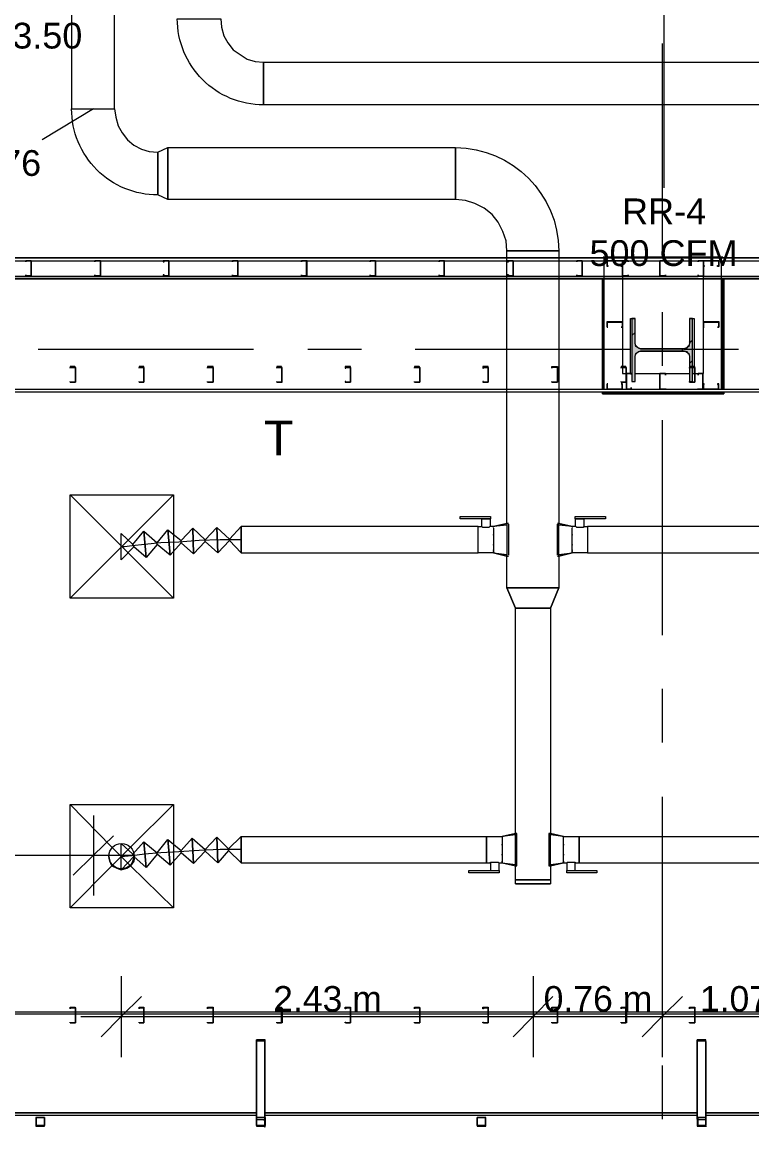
# Model space of a CAD drawing. Header units: metres. Extents: x -2 to 207, y -8 to 52.
# Drawn here: x 45.43 to 49.73, y 27.79 to 34.3 of the extents above; entities that cross this region are included whole.
import ezdxf

# ---------------------------------------------------------------- set-up
doc = ezdxf.new("R2010")
doc.units = ezdxf.units.M
doc.layers.add('HVAC - Ductos', color=5, linetype='Continuous', lineweight=0)
doc.layers.add('PDF_Text', color=7, linetype='Continuous', lineweight=0)
doc.layers.add('PDF_Geometry', color=7, linetype='Continuous', lineweight=0, true_color=0xaaaaaa)
doc.layers.add('PDF_Solid Fills', color=7, linetype='Continuous', lineweight=0, true_color=0xffffff)
doc.styles.add('PDF Helvetica', font='')
doc.styles.get('PDF Helvetica').set_extended_font_data('Helvetica')

msp = doc.modelspace()

# ---------------------------------------------------------------- hatches: boundary and pattern name
at = {"layer": 'PDF_Solid Fills', "lineweight": 0, "transparency": 33554559}
msp.add_hatch(color=256, dxfattribs=at).paths.add_polyline_path([(49.3625, 32.5548), (49.358, 32.3944), (49.3534, 32.3899), (49.3442, 32.3853), (49.3305, 32.3807), (49.0739, 32.3761), (49.0739, 32.3807), (49.0602, 32.3853), (49.0556, 32.3899), (49.0464, 32.3899), (49.0464, 32.4082), (49.0418, 32.4082), (49.0418, 32.5548), (49.0235, 32.5548), (49.0235, 32.1837), (49.0418, 32.1837), (49.0418, 32.3349), (49.0464, 32.3532), (49.0556, 32.3577), (49.0602, 32.3623), (49.3442, 32.3623), (49.3534, 32.3577), (49.3625, 32.3486), (49.3625, 32.1837), (49.3809, 32.1837), (49.3809, 32.5548)])
h = msp.add_hatch(color=256, dxfattribs=at)
h.paths.add_polyline_path([(46.9572, 28.4863), (46.9572, 28.4908), (46.9297, 28.4908)])
h.paths.add_polyline_path([(46.9572, 28.4863), (46.9572, 28.3992), (46.9617, 28.4863)])
h = msp.add_hatch(color=256, dxfattribs=at)
h.paths.add_polyline_path([(46.9572, 28.4863), (46.9572, 28.4908), (46.9297, 28.4908)])
h.paths.add_polyline_path([(46.9572, 28.4863), (46.9572, 28.3992), (46.9617, 28.4863)])
h = msp.add_hatch(color=256, dxfattribs=at)
h.paths.add_polyline_path([(48.9868, 28.4863), (48.9868, 28.4908), (48.9594, 28.4908)])
h.paths.add_polyline_path([(48.9868, 28.4863), (48.9868, 28.3992), (48.9914, 28.4863)])
h = msp.add_hatch(color=256, dxfattribs=at)
h.paths.add_polyline_path([(48.9868, 28.4863), (48.9868, 28.4908), (48.9594, 28.4908)])
h.paths.add_polyline_path([(48.9868, 28.4863), (48.9868, 28.3992), (48.9914, 28.4863)])

# ---------------------------------------------------------------- linework, layer by layer
at = {"layer": 'HVAC - Ductos', "lineweight": 0}
for points in [[(45.7201, 33.7919), (45.9721, 33.7919), (45.9721, 38.7584), (45.7201, 38.7584), (45.7201, 33.7919), (45.9721, 33.7919), (45.9813, 33.7414), (45.995, 33.6911), (46.0179, 33.6498), (46.05, 33.6086), (46.0866, 33.5765), (46.1325, 33.5536), (46.1783, 33.5399), (46.2286, 33.5353), (46.2286, 33.2833), (46.2286, 33.5353), (46.2882, 33.5628), (46.2882, 33.2558), (46.2286, 33.2833, -0.414496)], [(46.3432, 34.3233), (46.5998, 34.3233), (46.6044, 34.273), (46.6181, 34.2226), (46.641, 34.1813), (46.6731, 34.1401), (46.7144, 34.1126), (46.7556, 34.0851), (46.8014, 34.0714), (46.8518, 34.0668), (46.8518, 33.8148, -0.414418)], [(48.5928, 32.9534), (48.2859, 32.9534), (48.2813, 33.013), (48.2629, 33.068), (48.2355, 33.123), (48.1988, 33.1688), (48.153, 33.2054), (48.098, 33.2329), (48.043, 33.2512), (47.9835, 33.2558), (47.9835, 33.5628, -0.409284)]]:
    msp.add_lwpolyline(points, format="xyb", close=True, dxfattribs=at)
for points in [[(49.2113, 34.4104), (49.2113, 33.3245)], [(45.8484, 33.7919), (45.546, 33.6086)], [(48.2859, 31.3452), (48.2859, 31.3406), (48.2859, 32.9534), (48.5928, 32.9534), (48.5928, 31.3406), (48.5928, 31.3452)], [(45.711, 30.9054), (46.3203, 31.5148)], [(46.3203, 30.9054), (45.711, 31.5148)], [(46.6502, 31.2444), (46.5815, 31.1711), (46.5769, 31.3224), (46.6502, 31.2536), (46.719, 31.3269), (46.719, 31.1711), (48.1163, 31.1711), (48.1163, 31.1757), (48.1163, 31.1849), (48.1163, 31.1941), (48.1163, 31.2124), (48.1163, 31.2307), (48.1163, 31.249), (48.1163, 31.2673), (48.1163, 31.2857), (48.1163, 31.304), (48.1163, 31.3132), (48.1163, 31.3224), (48.1163, 31.3269), (48.1393, 31.3269), (48.1393, 31.3728), (48.1438, 31.3728), (48.1484, 31.3728), (48.1576, 31.3728), (48.1621, 31.3728), (48.1667, 31.3728), (48.1759, 31.3728), (48.1805, 31.3728), (48.1851, 31.3728)], [(48.208, 31.3224), (48.208, 31.3269), (48.1897, 31.3269), (48.1897, 31.3728), (48.011, 31.3728), (48.011, 31.3865), (48.1897, 31.3865), (48.1897, 31.3728)], [(48.6891, 31.3728), (48.6891, 31.3269), (48.6707, 31.3269), (48.6707, 31.3224)], [(48.6936, 31.3728), (48.6982, 31.3728), (48.7028, 31.3728), (48.7119, 31.3728), (48.7165, 31.3728), (48.7211, 31.3728), (48.7303, 31.3728), (48.7349, 31.3728), (48.7395, 31.3728), (48.7395, 31.3269), (48.7623, 31.3269), (48.7623, 31.3224), (48.7623, 31.3132), (48.7623, 31.304), (48.7623, 31.2857), (48.7623, 31.2673), (48.7623, 31.249), (48.7623, 31.2307), (48.7623, 31.2124), (48.7623, 31.1941), (48.7623, 31.1849), (48.7623, 31.1757), (48.7623, 31.1711), (49.8391, 31.1711)], [(46.0866, 31.2078), (46.0133, 31.1299), (46.0133, 31.2857), (46.0821, 31.2215), (46.1462, 31.2994), (46.16, 31.1437), (46.0866, 31.2078), (46.0821, 31.2215)], [(46.2241, 31.2215), (46.16, 31.1437), (46.1462, 31.2994), (46.2241, 31.2307), (46.2882, 31.3086), (46.302, 31.1574), (46.2241, 31.2215), (46.2241, 31.2307)], [(46.3661, 31.2307), (46.302, 31.1574), (46.2882, 31.3086), (46.3661, 31.2444), (46.4349, 31.3178), (46.4395, 31.1665), (46.3661, 31.2307), (46.3661, 31.2444)], [(46.5081, 31.2399), (46.4395, 31.1665), (46.4349, 31.3178), (46.5081, 31.249), (46.5769, 31.3224), (46.5815, 31.1711), (46.5081, 31.2399), (46.5081, 31.249)], [(48.208, 31.3178), (48.208, 31.3132), (48.208, 31.304), (48.208, 31.2857), (48.208, 31.2673), (48.208, 31.249), (48.208, 31.2307), (48.208, 31.2124), (48.208, 31.1941), (48.208, 31.1849), (48.208, 31.1803), (48.208, 31.1757), (48.208, 31.1711), (48.1163, 31.1711), (48.1163, 31.1757), (48.1163, 31.1849), (48.1163, 31.1941), (48.1163, 31.2124), (48.1163, 31.2307), (48.1163, 31.249), (48.1163, 31.2673), (48.1163, 31.2857), (48.1163, 31.304), (48.1163, 31.3132), (48.1163, 31.3224), (48.1163, 31.3269), (46.719, 31.3269), (46.719, 31.1711), (46.6502, 31.2444), (46.6502, 31.2536)], [(48.1897, 31.3269), (48.1851, 31.3269), (48.1805, 31.3224), (48.1759, 31.3224), (48.1667, 31.3224), (48.1576, 31.3224), (48.1484, 31.3224), (48.1438, 31.3224), (48.1393, 31.3269)], [(48.2859, 31.3452), (48.208, 31.3269), (48.2859, 31.3452)], [(48.2859, 31.3361), (48.208, 31.3269)], [(48.295, 31.3452), (48.2859, 31.3452), (48.2859, 31.3406), (48.2859, 31.3315), (48.2859, 31.3224), (48.2859, 31.304), (48.2859, 31.2811), (48.2859, 31.2627), (48.2859, 31.2399), (48.2859, 31.217), (48.2859, 31.1941), (48.2859, 31.1803), (48.2859, 31.1665), (48.2859, 31.1574), (48.2859, 31.1528), (48.295, 31.1528)], [(48.295, 31.3406), (48.295, 31.3315), (48.295, 31.3224), (48.295, 31.304), (48.295, 31.2811), (48.295, 31.2627), (48.295, 31.2399), (48.295, 31.217), (48.295, 31.1941), (48.295, 31.1803), (48.295, 31.1665), (48.295, 31.1574)], [(48.5837, 31.1528), (48.5928, 31.1528), (48.5928, 31.1574), (48.5928, 31.1665), (48.5928, 31.1803), (48.5928, 31.1941), (48.5928, 31.217), (48.5928, 31.2399), (48.5928, 31.2627), (48.5928, 31.2811), (48.5928, 31.304), (48.5928, 31.3224), (48.5928, 31.3315), (48.5928, 31.3406), (48.5928, 31.3452), (48.5837, 31.3452)], [(48.5837, 31.1574), (48.5837, 31.1665), (48.5837, 31.1803), (48.5837, 31.1941), (48.5837, 31.217), (48.5837, 31.2399), (48.5837, 31.2627), (48.5837, 31.2811), (48.5837, 31.304), (48.5837, 31.3224), (48.5837, 31.3315), (48.5837, 31.3406)], [(48.6707, 31.3269), (48.5928, 31.3361)], [(49.8391, 31.3269), (48.7623, 31.3269), (48.7623, 31.3224), (48.7623, 31.3132), (48.7623, 31.304), (48.7623, 31.2857), (48.7623, 31.2673), (48.7623, 31.249), (48.7623, 31.2307), (48.7623, 31.2124), (48.7623, 31.1941), (48.7623, 31.1849), (48.7623, 31.1757), (48.7623, 31.1711), (48.6707, 31.1711), (48.6707, 31.1757), (48.6707, 31.1803), (48.6707, 31.1849), (48.6707, 31.1941), (48.6707, 31.2124), (48.6707, 31.2307), (48.6707, 31.249), (48.6707, 31.2673), (48.6707, 31.2857), (48.6707, 31.304), (48.6707, 31.3132), (48.6707, 31.3178)], [(48.7395, 31.3269), (48.7349, 31.3224), (48.7303, 31.3224), (48.7211, 31.3224), (48.7119, 31.3224), (48.7028, 31.3224), (48.6982, 31.3224), (48.6936, 31.3269), (48.6891, 31.3269)], [(46.719, 31.249), (46.5952, 31.249), (46.4715, 31.2444), (46.3524, 31.2353), (46.247, 31.2307), (46.1508, 31.2215), (46.0775, 31.2124), (46.0317, 31.2078), (46.0133, 31.2078)], [(48.2859, 31.2719), (48.2859, 31.2673)], [(48.5928, 31.2673), (48.5928, 31.2719)], [(48.208, 31.1711), (48.2859, 31.1619)], [(48.2859, 31.2078), (48.2859, 31.2032)], [(48.2859, 31.1711), (48.2859, 31.1665)], [(48.5928, 31.1528), (48.5928, 31.1574), (48.5928, 30.965), (48.2859, 30.965), (48.2859, 31.1574), (48.2859, 31.1528)], [(48.5928, 31.2032), (48.5928, 31.2078)], [(48.5928, 31.1528), (48.6707, 31.1711), (48.5928, 31.1528)], [(48.5928, 31.1665), (48.5928, 31.1711)], [(48.5928, 31.1619), (48.6707, 31.1711)], [(48.5424, 30.8458), (48.5928, 30.965), (48.5424, 30.8458)], [(48.5424, 29.3293), (48.5424, 29.3247), (48.5424, 29.3293), (48.5424, 29.3384), (48.5424, 29.3522), (48.5424, 29.3659), (48.5424, 29.3889), (48.5424, 29.4117), (48.5424, 29.4347), (48.5424, 29.453), (48.5424, 29.4759), (48.5424, 29.4943), (48.5424, 29.5034), (48.5424, 29.5125), (48.5424, 29.5171), (48.5333, 29.5171), (48.5333, 29.5125), (48.5333, 29.5034), (48.5333, 29.4943), (48.5333, 29.4759), (48.5333, 29.453), (48.5333, 29.4347), (48.5333, 29.4117), (48.5333, 29.3889), (48.5333, 29.3659), (48.5333, 29.3522), (48.5333, 29.3384), (48.5333, 29.3293), (48.5333, 29.3247), (48.5424, 29.3247), (48.5424, 29.2422), (48.3363, 29.2422), (48.3363, 29.3247), (48.3454, 29.3247), (48.3454, 29.3293), (48.3454, 29.3384), (48.3454, 29.3522), (48.3454, 29.3659), (48.3454, 29.3889), (48.3454, 29.4117), (48.3454, 29.4347), (48.3454, 29.453), (48.3454, 29.4759), (48.3454, 29.4943), (48.3454, 29.5034), (48.3454, 29.5125), (48.3454, 29.5171), (48.3363, 29.5171), (48.3363, 30.8458), (48.5424, 30.8458), (48.5424, 29.5125), (48.5424, 29.5171)], [(48.5424, 30.8458), (48.3363, 30.8458)], [(45.9583, 29.4347), (45.711, 29.6866)], [(46.0683, 29.4347), (46.3203, 29.6866)], [(45.8484, 29.6225), (45.8484, 29.3889), (45.8484, 29.1506)], [(45.9675, 29.5034), (45.8484, 29.3889), (45.7293, 29.2697)], [(46.0866, 29.3797), (46.0133, 29.3018), (46.0133, 29.4575), (46.0821, 29.3935), (46.1462, 29.4667), (46.16, 29.3155), (46.0866, 29.3797), (46.0821, 29.3935)], [(46.2241, 29.3935), (46.16, 29.3155), (46.1462, 29.4667), (46.2241, 29.4026), (46.2882, 29.4805), (46.302, 29.3293), (46.2241, 29.3935), (46.2241, 29.4026)], [(46.3661, 29.4026), (46.302, 29.3293), (46.2882, 29.4805), (46.3661, 29.4163), (46.4303, 29.4897), (46.4395, 29.3384), (46.3661, 29.4026), (46.3661, 29.4163)], [(46.5081, 29.4117), (46.4395, 29.3384), (46.4303, 29.4897), (46.5081, 29.4209), (46.5769, 29.4943), (46.5815, 29.343), (46.5081, 29.4117), (46.5081, 29.4209)], [(46.6456, 29.4163), (46.5815, 29.343), (46.5769, 29.4943), (46.6456, 29.4255), (46.719, 29.4988), (46.719, 29.343), (48.1667, 29.343), (48.1667, 29.3476), (48.1667, 29.3568), (48.1667, 29.3659), (48.1667, 29.3843), (48.1667, 29.4026), (48.1667, 29.4209), (48.1667, 29.4393), (48.1667, 29.4575), (48.1667, 29.4759), (48.1667, 29.4851), (48.1667, 29.4943), (48.1667, 29.4988), (48.2584, 29.4988), (48.2584, 29.4943), (48.2584, 29.4897), (48.2584, 29.4851), (48.2584, 29.4759), (48.2584, 29.4575), (48.2584, 29.4393), (48.2584, 29.4209), (48.2584, 29.4026), (48.2584, 29.3843), (48.2584, 29.3659), (48.2584, 29.3568), (48.2584, 29.3522), (48.2584, 29.3476), (48.2584, 29.343), (48.3363, 29.3247), (48.3363, 29.3293)], [(46.6456, 29.4255), (46.6456, 29.4163), (46.719, 29.343), (46.719, 29.4988), (48.1667, 29.4988), (48.1667, 29.4943), (48.1667, 29.4851), (48.1667, 29.4759), (48.1667, 29.4575), (48.1667, 29.4393), (48.1667, 29.4209), (48.1667, 29.4026), (48.1667, 29.3843), (48.1667, 29.3659), (48.1667, 29.3568), (48.1667, 29.3476), (48.1667, 29.343), (48.1897, 29.343), (48.1897, 29.2972), (48.1942, 29.2972), (48.1988, 29.2972), (48.208, 29.2972), (48.2125, 29.2972), (48.2217, 29.2972), (48.2263, 29.2972), (48.2309, 29.2972), (48.2355, 29.2972), (48.2401, 29.2972), (48.2401, 29.343), (48.2584, 29.343), (48.3363, 29.3338)], [(48.2584, 29.343), (48.3363, 29.3247), (48.3363, 29.3293), (48.3363, 29.3384), (48.3363, 29.3522), (48.3363, 29.3659), (48.3363, 29.3889), (48.3363, 29.4117), (48.3363, 29.4347), (48.3363, 29.453), (48.3363, 29.4759), (48.3363, 29.4943), (48.3363, 29.5034), (48.3363, 29.5125), (48.3363, 29.5171), (48.3363, 29.5125)], [(48.3363, 29.5171), (48.2584, 29.4988), (48.3363, 29.5171)], [(48.3363, 29.5079), (48.2584, 29.4988)], [(48.3363, 29.5034), (48.3363, 29.4988)], [(48.6203, 29.4988), (48.5424, 29.5079)], [(48.5424, 29.4988), (48.5424, 29.5034)], [(48.5424, 29.3338), (48.6203, 29.343), (48.6203, 29.3476), (48.6203, 29.3522), (48.6203, 29.3568), (48.6203, 29.3659), (48.6203, 29.3843), (48.6203, 29.4026), (48.6203, 29.4209), (48.6203, 29.4393), (48.6203, 29.4575), (48.6203, 29.4759), (48.6203, 29.4851), (48.6203, 29.4897), (48.6203, 29.4943), (48.6203, 29.4988), (48.7119, 29.4988), (48.7119, 29.4943), (48.7119, 29.4851), (48.7119, 29.4759), (48.7119, 29.4575), (48.7119, 29.4393), (48.7119, 29.4209), (48.7119, 29.4026), (48.7119, 29.3843), (48.7119, 29.3659), (48.7119, 29.3568), (48.7119, 29.3476), (48.7119, 29.343), (49.8391, 29.343)], [(48.6203, 29.343), (48.6387, 29.343), (48.6387, 29.2972), (48.6433, 29.2972), (48.6479, 29.2972), (48.6524, 29.2972), (48.657, 29.2972), (48.6661, 29.2972), (48.6707, 29.2972), (48.6799, 29.2972), (48.6845, 29.2972), (48.6891, 29.2972), (48.6891, 29.343), (48.7119, 29.343), (48.7119, 29.3476), (48.7119, 29.3568), (48.7119, 29.3659), (48.7119, 29.3843), (48.7119, 29.4026), (48.7119, 29.4209), (48.7119, 29.4393), (48.7119, 29.4575), (48.7119, 29.4759), (48.7119, 29.4851), (48.7119, 29.4943), (48.7119, 29.4988), (49.8391, 29.4988)], [(45.9583, 29.3247), (46.0683, 29.4347)], [(46.0683, 29.3247), (45.9583, 29.4347)], [(46.719, 29.4209), (46.5952, 29.4209), (46.4715, 29.4163), (46.3524, 29.4072), (46.247, 29.4026), (46.1508, 29.3935), (46.0775, 29.3843), (46.0317, 29.3797), (46.0133, 29.3797)], [(48.3363, 29.4439), (48.3363, 29.4393)], [(48.5424, 29.4393), (48.5424, 29.4439)], [(41.9585, 29.3889), (42.9894, 29.3889), (46.0866, 29.3889)], [(48.1897, 29.343), (48.1897, 29.3476), (48.1942, 29.3476), (48.1988, 29.3476), (48.208, 29.3476), (48.2171, 29.3476), (48.2263, 29.3476), (48.2309, 29.3476), (48.2355, 29.3476), (48.2401, 29.343)], [(48.3363, 29.3797), (48.3363, 29.3751)], [(48.5424, 29.3751), (48.5424, 29.3797)], [(48.5424, 29.3247), (48.6203, 29.343), (48.5424, 29.3247)], [(48.6387, 29.343), (48.6433, 29.3476), (48.6479, 29.3476), (48.6524, 29.3476), (48.6615, 29.3476), (48.6707, 29.3476), (48.6799, 29.3476), (48.6845, 29.3476), (48.6891, 29.3476), (48.6891, 29.343)], [(45.711, 29.0773), (45.9583, 29.3247)], [(46.3203, 29.0773), (46.0683, 29.3247)], [(48.3363, 29.2193), (48.3363, 29.2422), (48.5424, 29.2422), (48.5424, 29.2193)], [(48.5424, 29.2193), (48.3363, 29.2193), (48.5424, 29.2193)], [(46.0133, 28.6741), (46.0133, 28.4359), (46.0133, 28.1976)], [(48.4416, 28.6741), (48.4416, 28.4359), (48.4416, 28.1976)], [(49.2022, 28.6741), (49.2022, 28.4359), (49.2022, 28.1976)], [(46.1325, 28.555), (46.0133, 28.4359), (45.8942, 28.3167)], [(48.5562, 28.555), (48.4416, 28.4359), (48.3225, 28.3167)], [(49.3213, 28.555), (49.2022, 28.4359), (49.0831, 28.3167)], [(45.7751, 28.4359), (48.4416, 28.4359), (49.2022, 28.4359), (50.5171, 28.4359)]]:
    msp.add_lwpolyline(points, dxfattribs=at)
for points in [[(54.6406, 33.8148), (46.8518, 33.8148), (46.8518, 34.0668), (54.6406, 34.0668)], [(47.9835, 33.2558), (46.2882, 33.2558), (46.2882, 33.5628), (47.9835, 33.5628)], [(45.711, 31.5148), (46.3203, 31.5148), (46.3203, 30.9054), (45.711, 30.9054)], [(48.8677, 31.3865), (48.8677, 31.3728), (48.6891, 31.3728), (48.6891, 31.3865)], [(46.719, 31.1711), (46.719, 31.1757), (46.719, 31.1849), (46.719, 31.1941), (46.719, 31.2124), (46.719, 31.2307), (46.719, 31.249), (46.719, 31.2673), (46.719, 31.2857), (46.719, 31.304), (46.719, 31.3132), (46.719, 31.3224), (46.719, 31.3269), (46.719, 31.3224), (46.719, 31.3132), (46.719, 31.304), (46.719, 31.2857), (46.719, 31.2673), (46.719, 31.249), (46.719, 31.2307), (46.719, 31.2124), (46.719, 31.1941), (46.719, 31.1849), (46.719, 31.1757)], [(48.6707, 31.3269), (48.5928, 31.3452)], [(48.208, 31.2811), (48.208, 31.2765)], [(48.208, 31.2215), (48.208, 31.217)], [(48.6707, 31.2765), (48.6707, 31.2811)], [(48.6707, 31.217), (48.6707, 31.2215)], [(48.208, 31.1895), (48.208, 31.1849)], [(48.208, 31.1803), (48.208, 31.1757)], [(48.208, 31.1711), (48.2859, 31.1528)], [(48.6707, 31.1849), (48.6707, 31.1895)], [(48.6707, 31.1757), (48.6707, 31.1803)], [(48.5928, 30.965), (48.2859, 30.965), (48.3363, 30.8458), (48.2859, 30.965)], [(45.711, 29.6866), (46.3203, 29.6866), (46.3203, 29.0773), (45.711, 29.0773)], [(46.719, 29.343), (46.719, 29.3476), (46.719, 29.3568), (46.719, 29.3659), (46.719, 29.3843), (46.719, 29.4026), (46.719, 29.4209), (46.719, 29.4393), (46.719, 29.4575), (46.719, 29.4759), (46.719, 29.4851), (46.719, 29.4943), (46.719, 29.4988), (46.719, 29.4943), (46.719, 29.4851), (46.719, 29.4759), (46.719, 29.4575), (46.719, 29.4393), (46.719, 29.4209), (46.719, 29.4026), (46.719, 29.3843), (46.719, 29.3659), (46.719, 29.3568), (46.719, 29.3476)], [(46.719, 29.4988), (46.719, 29.4897), (46.719, 29.4759), (46.719, 29.4484), (46.719, 29.4209), (46.719, 29.3935), (46.719, 29.3659), (46.719, 29.3522), (46.719, 29.343), (46.719, 29.3522), (46.719, 29.3659), (46.719, 29.3935), (46.719, 29.4209), (46.719, 29.4484), (46.719, 29.4759), (46.719, 29.4897)], [(46.719, 29.343), (46.719, 29.3522), (46.719, 29.3659), (46.719, 29.3935), (46.719, 29.4209), (46.719, 29.4484), (46.719, 29.4759), (46.719, 29.4897), (46.719, 29.4988), (46.719, 29.4897), (46.719, 29.4759), (46.719, 29.4484), (46.719, 29.4209), (46.719, 29.3935), (46.719, 29.3659), (46.719, 29.3522)], [(48.6203, 29.4988), (48.5424, 29.5171)], [(48.2584, 29.453), (48.2584, 29.4484)], [(48.6203, 29.4484), (48.6203, 29.453)], [(46.0912, 29.3797), (46.0866, 29.3522), (46.0683, 29.3247), (46.0454, 29.311), (46.0133, 29.3018), (45.9859, 29.311), (45.9583, 29.3247), (45.9446, 29.3522), (45.9401, 29.3797), (45.9446, 29.3522), (45.9583, 29.3247), (45.9859, 29.311), (46.0133, 29.3018), (46.0454, 29.311), (46.0683, 29.3247), (46.0821, 29.3522)], [(48.2584, 29.3935), (48.2584, 29.3889)], [(48.2584, 29.3522), (48.2584, 29.3476)], [(48.6203, 29.3889), (48.6203, 29.3935)], [(48.6203, 29.3476), (48.6203, 29.3522)], [(48.0613, 29.2835), (48.0613, 29.2972), (48.2401, 29.2972), (48.2401, 29.2835)], [(48.8173, 29.2972), (48.8173, 29.2835), (48.6387, 29.2835), (48.6387, 29.2972)]]:
    msp.add_lwpolyline(points, close=True, dxfattribs=at)
msp.add_circle((46.0146, 29.383), 0.0746, dxfattribs=at)
at = {"layer": 'PDF_Geometry', "lineweight": 0}
for points in [[(49.2022, 34.1767), (49.2022, 32.9076)], [(49.5596, 32.9121), (49.5596, 32.9167), (48.854, 32.9167), (48.854, 32.9121)], [(43.9149, 32.7885), (43.9149, 31.2673), (43.9104, 31.2673), (43.9104, 32.7243), (43.9104, 31.2673), (43.9149, 31.2673), (43.9195, 31.2673), (43.9104, 31.2673), (43.9104, 32.7289), (43.9104, 32.8939), (43.9104, 32.9121), (44.5838, 32.9121), (43.9104, 32.9121), (52.3544, 32.9121)], [(52.3544, 32.9121), (43.9104, 32.9121), (52.3544, 32.9121)], [(43.9104, 32.8939), (52.3544, 32.8939), (52.3544, 32.9121), (43.9104, 32.9121), (43.9104, 32.8939), (52.3544, 32.8939), (52.3544, 32.8022), (49.4404, 32.8022), (52.3544, 32.8022), (52.3544, 32.7885), (43.9104, 32.7885), (43.9104, 32.8022), (48.9685, 32.8022), (43.9104, 32.8022)], [(49.5504, 32.1379), (49.5504, 32.7885), (49.5504, 32.1379), (49.5504, 32.2295), (49.5504, 32.8022), (49.5504, 32.9121), (48.8586, 32.9121), (48.8586, 32.8022), (48.8586, 32.2295), (48.8586, 32.1379), (48.8586, 32.7885), (48.8586, 32.1379)], [(52.3544, 32.7885), (43.9104, 32.7885)], [(43.9104, 32.7885), (52.3544, 32.7885), (43.9104, 32.7885)], [(48.8586, 32.7885), (48.8586, 32.1379), (48.8586, 32.7885)], [(49.3809, 32.2295), (49.3946, 32.2295), (49.445, 32.2295), (49.445, 32.8022), (48.9685, 32.8022), (48.9685, 32.2707)], [(49.2022, 32.5915), (49.2022, 32.2753)], [(49.0144, 32.2295), (49.0144, 32.5548), (49.0418, 32.5548)], [(49.3625, 32.5548), (49.3901, 32.5548), (49.3901, 32.2707)], [(49.0235, 32.454), (49.0418, 32.4724)], [(49.0464, 32.3944), (49.0602, 32.3807), (49.0739, 32.3761), (49.3305, 32.3761), (49.3488, 32.3807), (49.358, 32.3944)], [(49.3625, 32.4128), (49.3809, 32.4265)], [(46.7922, 32.3715), (45.5231, 32.3715)], [(47.4291, 32.3715), (47.1129, 32.3715)], [(49.0144, 32.3715), (47.7452, 32.3715)], [(49.358, 32.3441), (49.3488, 32.3577), (49.3305, 32.3623), (49.0739, 32.3623), (49.0602, 32.3577), (49.0464, 32.3441)], [(49.3167, 32.3623), (49.3259, 32.3761)], [(49.6512, 32.3715), (49.3305, 32.3715)], [(48.9685, 32.2661), (48.9685, 32.2295), (48.9868, 32.2295)], [(49.3625, 32.2891), (49.3809, 32.3074)], [(49.3901, 32.2661), (49.3901, 32.2295)], [(49.019, 32.2295), (49.0235, 32.2295)], [(49.0418, 32.2295), (49.3625, 32.2295)], [(46.9572, 28.4496), (46.554, 28.4496), (46.1462, 28.4496), (45.743, 28.4496), (45.3353, 28.4496), (44.9321, 28.4496), (44.4922, 28.4496), (44.4739, 28.4496), (44.4739, 28.4634), (44.4739, 32.1195), (44.4739, 32.1379), (51.8184, 32.1379), (51.8184, 32.1195), (51.8184, 31.863), (51.8184, 31.4598)], [(48.5516, 32.1837), (48.5516, 32.1791)], [(48.5516, 32.1791), (48.5516, 32.1837)], [(51.8046, 31.863), (51.8046, 32.1195), (44.4876, 32.1195), (44.4876, 28.4634)], [(48.8586, 32.1195), (49.555, 32.1195), (48.8586, 32.1195), (49.5504, 32.1195), (48.8586, 32.1195), (49.5504, 32.1195), (49.555, 32.1195), (49.5596, 32.115), (49.5596, 32.1104), (49.5642, 32.1104), (48.8494, 32.1104), (48.854, 32.1104), (48.854, 32.115), (48.8586, 32.1195), (48.854, 32.115), (48.854, 32.1104), (48.8494, 32.1104), (48.8494, 32.1195), (48.8494, 32.1104), (49.5642, 32.1104), (49.5642, 32.1195), (49.5642, 32.1104), (49.5596, 32.1104), (49.5596, 32.115), (49.555, 32.1195), (49.5504, 32.1195)], [(49.2022, 31.9546), (49.2022, 30.6855)], [(49.2022, 30.3693), (49.2022, 30.0532)], [(49.2022, 29.7325), (49.2022, 28.4634)], [(44.4922, 28.4634), (44.9321, 28.4634), (45.3353, 28.4634), (45.743, 28.4634), (46.1462, 28.4634), (46.554, 28.4634), (46.9572, 28.4634)], [(46.9617, 28.4634), (47.365, 28.4634), (47.7727, 28.4634), (48.1759, 28.4634), (48.5837, 28.4634), (48.9868, 28.4634), (49.3946, 28.4634), (49.7978, 28.4634)], [(49.7978, 28.4496), (49.3946, 28.4496), (48.9868, 28.4496), (48.5837, 28.4496), (48.1759, 28.4496), (47.7727, 28.4496), (47.365, 28.4496), (46.9617, 28.4496)], [(46.8564, 28.2526), (46.8564, 27.8403), (46.8564, 27.7944)], [(46.8564, 27.7899), (46.8564, 27.7853), (46.861, 27.7853), (46.861, 28.248)], [(49.4588, 28.2526), (49.4588, 27.8403), (49.4588, 27.7944)], [(49.4588, 27.7899), (49.4588, 27.7853), (49.4588, 28.248)], [(49.2022, 28.1472), (49.2022, 27.8311)], [(45.0191, 27.8677), (46.8106, 27.8677), (44.2631, 27.8677), (44.2906, 27.8677)], [(44.2631, 27.8539), (46.8106, 27.8539)], [(46.861, 27.8539), (49.4084, 27.8539)], [(49.4588, 27.8539), (52.0108, 27.8539)], [(46.8564, 27.8219), (46.8564, 27.8265), (46.8152, 27.8265), (46.8106, 27.8265)], [(49.4588, 27.8219), (49.4588, 27.8265), (49.4542, 27.8265), (49.413, 27.8265)]]:
    msp.add_lwpolyline(points, dxfattribs=at)
for points in [[(45.4498, 32.8068), (45.4819, 32.8068), (45.4819, 32.8939), (45.4498, 32.8939), (45.4498, 32.8893), (45.4498, 32.8939), (45.4819, 32.8939), (45.4819, 32.8068), (45.4498, 32.8068), (45.4498, 32.8114)], [(45.4498, 32.8068), (45.4819, 32.8068), (45.4819, 32.8939), (45.4498, 32.8939), (45.4498, 32.8893), (45.4498, 32.8939), (45.4819, 32.8939), (45.4819, 32.8068), (45.4498, 32.8068), (45.4498, 32.8114)], [(45.8851, 32.8068), (45.8897, 32.8068), (45.8897, 32.8939), (45.8851, 32.8939), (45.8576, 32.8939), (45.8576, 32.8893), (45.8576, 32.8939), (45.8851, 32.8939), (45.8897, 32.8939), (45.8897, 32.8068), (45.8851, 32.8068), (45.8576, 32.8068)], [(46.2608, 32.8068), (46.2928, 32.8068), (46.2928, 32.8939), (46.2608, 32.8939), (46.2608, 32.8893), (46.2653, 32.8893), (46.2653, 32.8939), (46.2928, 32.8939), (46.2928, 32.8068), (46.2653, 32.8068), (46.2653, 32.8114), (46.2608, 32.8114)], [(46.2608, 32.8068), (46.2928, 32.8068), (46.2928, 32.8939), (46.2608, 32.8939), (46.2608, 32.8893), (46.2653, 32.8893), (46.2653, 32.8939), (46.2928, 32.8939), (46.2928, 32.8068), (46.2653, 32.8068), (46.2653, 32.8114), (46.2608, 32.8114)], [(46.6685, 32.8068), (46.7006, 32.8068), (46.7006, 32.8939), (46.6685, 32.8939), (46.6685, 32.8893), (46.6685, 32.8939), (46.7006, 32.8939), (46.7006, 32.8068), (46.6685, 32.8068), (46.6685, 32.8114)], [(46.6685, 32.8068), (46.7006, 32.8068), (46.7006, 32.8939), (46.6685, 32.8939), (46.6685, 32.8893), (46.6685, 32.8939), (46.7006, 32.8939), (46.7006, 32.8068), (46.6685, 32.8068), (46.6685, 32.8114)], [(47.0763, 32.8068), (47.1038, 32.8068), (47.1084, 32.8068), (47.1084, 32.8939), (47.1038, 32.8939), (47.0763, 32.8939), (47.0763, 32.8893), (47.0763, 32.8939), (47.1038, 32.8939), (47.1038, 32.8068), (47.0763, 32.8068), (47.0763, 32.8114)], [(47.0763, 32.8068), (47.1038, 32.8068), (47.1084, 32.8068), (47.1084, 32.8939), (47.1038, 32.8939), (47.0763, 32.8939), (47.0763, 32.8893), (47.0763, 32.8939), (47.1038, 32.8939), (47.1038, 32.8068), (47.0763, 32.8068), (47.0763, 32.8114)], [(47.4795, 32.8068), (47.5115, 32.8068), (47.5115, 32.8939), (47.4795, 32.8939), (47.4795, 32.8893), (47.4795, 32.8939), (47.5115, 32.8939), (47.5115, 32.8068), (47.4795, 32.8068), (47.4795, 32.8114)], [(47.4795, 32.8068), (47.5115, 32.8068), (47.5115, 32.8939), (47.4795, 32.8939), (47.4795, 32.8893), (47.4795, 32.8939), (47.5115, 32.8939), (47.5115, 32.8068), (47.4795, 32.8068), (47.4795, 32.8114)], [(47.8872, 32.8068), (47.9148, 32.8068), (47.9193, 32.8068), (47.9193, 32.8939), (47.9148, 32.8939), (47.8872, 32.8939), (47.8872, 32.8893), (47.8872, 32.8939), (47.9148, 32.8939), (47.9148, 32.8068), (47.8872, 32.8068), (47.8872, 32.8114)], [(47.8872, 32.8068), (47.9148, 32.8068), (47.9193, 32.8068), (47.9193, 32.8939), (47.9148, 32.8939), (47.8872, 32.8939), (47.8872, 32.8893), (47.8872, 32.8939), (47.9148, 32.8939), (47.9148, 32.8068), (47.8872, 32.8068), (47.8872, 32.8114)], [(48.2904, 32.8068), (48.3225, 32.8068), (48.3225, 32.8939), (48.2904, 32.8939), (48.2904, 32.8893), (48.295, 32.8893), (48.295, 32.8939), (48.3225, 32.8939), (48.3225, 32.8068), (48.295, 32.8068), (48.295, 32.8114), (48.2904, 32.8114)], [(48.2904, 32.8114), (48.295, 32.8114), (48.295, 32.8068), (48.3225, 32.8068), (48.3225, 32.8939), (48.295, 32.8939), (48.295, 32.8893), (48.2904, 32.8893), (48.2904, 32.8939), (48.3225, 32.8939), (48.3225, 32.8068), (48.2904, 32.8068)], [(48.6982, 32.8068), (48.7257, 32.8068), (48.7303, 32.8068), (48.7303, 32.8939), (48.7257, 32.8939), (48.6982, 32.8939), (48.6982, 32.8893), (48.6982, 32.8939), (48.7257, 32.8939), (48.7303, 32.8939), (48.7303, 32.8068), (48.7257, 32.8068), (48.6982, 32.8068), (48.6982, 32.8114)], [(48.6982, 32.8068), (48.7257, 32.8068), (48.7303, 32.8068), (48.7303, 32.8939), (48.7257, 32.8939), (48.6982, 32.8939), (48.6982, 32.8893), (48.6982, 32.8939), (48.7257, 32.8939), (48.7303, 32.8939), (48.7303, 32.8068), (48.7257, 32.8068), (48.6982, 32.8068), (48.6982, 32.8114)], [(48.8769, 32.8939), (48.964, 32.8939), (48.9685, 32.8939), (48.9685, 32.8618), (48.9594, 32.8618), (48.9594, 32.8664), (48.9685, 32.8664), (48.9685, 32.8939), (48.964, 32.8939), (48.8769, 32.8939), (48.8769, 32.8664), (48.8815, 32.8664), (48.8815, 32.8618), (48.8769, 32.8618)], [(49.0006, 32.8939), (48.9685, 32.8939), (48.9685, 32.8068), (48.9685, 32.8022), (49.0006, 32.8022), (49.0006, 32.8114), (49.0006, 32.8068), (48.9685, 32.8068), (48.9685, 32.8939), (49.0006, 32.8939), (49.0006, 32.8893)], [(49.2205, 32.8939), (49.1931, 32.8939), (49.1885, 32.8939), (49.1885, 32.8068), (49.1931, 32.8022), (49.2205, 32.8022), (49.2205, 32.8114), (49.2205, 32.8068), (49.1931, 32.8068), (49.1885, 32.8068), (49.1885, 32.8939), (49.1931, 32.8939), (49.2205, 32.8939), (49.2205, 32.8893)], [(49.2205, 32.8939), (49.1931, 32.8939), (49.1885, 32.8939), (49.1885, 32.8068), (49.1931, 32.8022), (49.2205, 32.8022), (49.2205, 32.8114), (49.2205, 32.8068), (49.1931, 32.8068), (49.1885, 32.8068), (49.1885, 32.8939), (49.1931, 32.8939), (49.2205, 32.8939), (49.2205, 32.8893)], [(49.413, 32.8893), (49.413, 32.8939)], [(49.4404, 32.8939), (49.445, 32.8939), (49.445, 32.8068), (49.4404, 32.8022), (49.413, 32.8022), (49.413, 32.8114), (49.413, 32.8068), (49.4404, 32.8068), (49.445, 32.8068), (49.445, 32.8939), (49.4404, 32.8939), (49.413, 32.8939)], [(49.445, 32.8939), (49.5321, 32.8939), (49.5366, 32.8939), (49.5366, 32.8618), (49.5275, 32.8618), (49.5275, 32.8664), (49.5366, 32.8664), (49.5366, 32.8939), (49.5321, 32.8939), (49.445, 32.8939), (49.445, 32.8664), (49.4496, 32.8664), (49.4496, 32.8618), (49.445, 32.8618)], [(45.8576, 32.8114), (45.8576, 32.8068)], [(48.8494, 32.7885), (48.8494, 32.1379)], [(49.0006, 32.8022), (49.1931, 32.8022)], [(49.2205, 32.8022), (49.413, 32.8022)], [(49.555, 32.1379), (49.555, 32.7885)], [(49.5642, 32.1379), (49.5642, 32.7885)], [(48.8769, 32.5319), (48.8769, 32.5365), (48.964, 32.5365), (48.9685, 32.5365), (48.9685, 32.5319), (48.9685, 32.5044), (48.9594, 32.5044), (48.9685, 32.5044), (48.9685, 32.5319), (48.964, 32.5319), (48.8769, 32.5319), (48.8769, 32.5044)], [(49.3809, 32.1837), (49.3809, 32.5548), (49.3625, 32.5548), (49.3625, 32.4082), (49.358, 32.3899), (49.3442, 32.3807), (49.3305, 32.3761), (49.0739, 32.3761), (49.0602, 32.3807), (49.0464, 32.3899), (49.0418, 32.4082), (49.0418, 32.5548), (49.0235, 32.5548), (49.0235, 32.1837), (49.0418, 32.1837), (49.0418, 32.3303), (49.0464, 32.3486), (49.0602, 32.3577), (49.0739, 32.3623), (49.3305, 32.3623), (49.3442, 32.3577), (49.358, 32.3486), (49.3625, 32.3303), (49.3625, 32.1837)], [(49.445, 32.5319), (49.445, 32.5365), (49.5321, 32.5365), (49.5366, 32.5365), (49.5366, 32.5319), (49.5366, 32.5044), (49.5275, 32.5044), (49.5366, 32.5044), (49.5366, 32.5319), (49.5321, 32.5319), (49.445, 32.5319), (49.445, 32.5044)], [(48.8815, 32.5044), (48.8769, 32.5044)], [(49.4496, 32.5044), (49.445, 32.5044)], [(45.711, 32.1791), (45.7384, 32.1791), (45.743, 32.1791), (45.743, 32.2661), (45.7384, 32.2707), (45.711, 32.2707), (45.711, 32.2615), (45.711, 32.2661), (45.7384, 32.2661), (45.743, 32.2661), (45.743, 32.1791), (45.7384, 32.1791), (45.711, 32.1791), (45.711, 32.1837)], [(45.711, 32.1791), (45.7384, 32.1791), (45.743, 32.1791), (45.743, 32.2661), (45.7384, 32.2707), (45.711, 32.2707), (45.711, 32.2615), (45.711, 32.2661), (45.7384, 32.2661), (45.743, 32.2661), (45.743, 32.1791), (45.7384, 32.1791), (45.711, 32.1791), (45.711, 32.1837)], [(46.1187, 32.1791), (46.1462, 32.1791), (46.1462, 32.2661), (46.1462, 32.2707), (46.1187, 32.2707), (46.1187, 32.2615), (46.1187, 32.2661), (46.1462, 32.2661), (46.1462, 32.1791), (46.1187, 32.1791), (46.1187, 32.1837)], [(46.1187, 32.1791), (46.1462, 32.1791), (46.1462, 32.2661), (46.1462, 32.2707), (46.1187, 32.2707), (46.1187, 32.2615), (46.1187, 32.2661), (46.1462, 32.2661), (46.1462, 32.1791), (46.1187, 32.1791), (46.1187, 32.1837)], [(46.5219, 32.1791), (46.554, 32.1791), (46.554, 32.2661), (46.554, 32.2707), (46.5219, 32.2707), (46.5219, 32.2615), (46.5219, 32.2661), (46.554, 32.2661), (46.554, 32.1791), (46.5219, 32.1791), (46.5219, 32.1837)], [(46.5219, 32.1791), (46.554, 32.1791), (46.554, 32.2661), (46.554, 32.2707), (46.5219, 32.2707), (46.5219, 32.2615), (46.5219, 32.2661), (46.554, 32.2661), (46.554, 32.1791), (46.5219, 32.1791), (46.5219, 32.1837)], [(46.9297, 32.1791), (46.9572, 32.1791), (46.9617, 32.1791), (46.9617, 32.2661), (46.9572, 32.2661), (46.9572, 32.2707), (46.9297, 32.2707), (46.9297, 32.2615), (46.9297, 32.2661), (46.9572, 32.2661), (46.9572, 32.1791), (46.9297, 32.1791), (46.9297, 32.1837)], [(46.9297, 32.1791), (46.9572, 32.1791), (46.9617, 32.1791), (46.9617, 32.2661), (46.9572, 32.2661), (46.9572, 32.2707), (46.9297, 32.2707), (46.9297, 32.2615), (46.9297, 32.2661), (46.9572, 32.2661), (46.9572, 32.1791), (46.9297, 32.1791), (46.9297, 32.1837)], [(47.3328, 32.1791), (47.365, 32.1791), (47.365, 32.2661), (47.365, 32.2707), (47.3328, 32.2707), (47.3328, 32.2615), (47.3374, 32.2615), (47.3374, 32.2661), (47.365, 32.2661), (47.365, 32.1791), (47.3374, 32.1791), (47.3374, 32.1837), (47.3328, 32.1837)], [(47.3328, 32.1791), (47.365, 32.1791), (47.365, 32.2661), (47.365, 32.2707), (47.3328, 32.2707), (47.3328, 32.2615), (47.3374, 32.2615), (47.3374, 32.2661), (47.365, 32.2661), (47.365, 32.1791), (47.3374, 32.1791), (47.3374, 32.1837), (47.3328, 32.1837)], [(47.7406, 32.1791), (47.7681, 32.1791), (47.7727, 32.1791), (47.7727, 32.2661), (47.7681, 32.2707), (47.7406, 32.2707), (47.7406, 32.2615), (47.7406, 32.2661), (47.7681, 32.2661), (47.7727, 32.2661), (47.7727, 32.1791), (47.7681, 32.1791), (47.7406, 32.1791), (47.7406, 32.1837)], [(47.7406, 32.1791), (47.7681, 32.1791), (47.7727, 32.1791), (47.7727, 32.2661), (47.7681, 32.2707), (47.7406, 32.2707), (47.7406, 32.2615), (47.7406, 32.2661), (47.7681, 32.2661), (47.7727, 32.2661), (47.7727, 32.1791), (47.7681, 32.1791), (47.7406, 32.1791), (47.7406, 32.1837)], [(48.1438, 32.1791), (48.1759, 32.1791), (48.1759, 32.2661), (48.1759, 32.2707), (48.1438, 32.2707), (48.1438, 32.2615), (48.1484, 32.2615), (48.1484, 32.2661), (48.1759, 32.2661), (48.1759, 32.1791), (48.1484, 32.1791), (48.1484, 32.1837), (48.1438, 32.1837)], [(48.1438, 32.1791), (48.1759, 32.1791), (48.1759, 32.2661), (48.1759, 32.2707), (48.1438, 32.2707), (48.1438, 32.2615), (48.1484, 32.2615), (48.1484, 32.2661), (48.1759, 32.2661), (48.1759, 32.1791), (48.1484, 32.1791), (48.1484, 32.1837), (48.1438, 32.1837)], [(48.5837, 32.1791), (48.5837, 32.2661), (48.5516, 32.2661), (48.5516, 32.2615), (48.5516, 32.2707), (48.5837, 32.2707), (48.5837, 32.2661), (48.5837, 32.1791), (48.5516, 32.1791)], [(48.5837, 32.1791), (48.5837, 32.2661), (48.5516, 32.2661), (48.5516, 32.2615), (48.5516, 32.2707), (48.5837, 32.2707), (48.5837, 32.2661), (48.5837, 32.1791), (48.5516, 32.1791)], [(48.9594, 32.1791), (48.9868, 32.1791), (48.9914, 32.1791), (48.9914, 32.2661), (48.9868, 32.2661), (48.9868, 32.2707), (48.9594, 32.2707), (48.9594, 32.2615), (48.9594, 32.2661), (48.9868, 32.2661), (48.9868, 32.1791), (48.9594, 32.1791), (48.9594, 32.1837)], [(48.9594, 32.1791), (48.9868, 32.1791), (48.9914, 32.1791), (48.9914, 32.2661), (48.9868, 32.2661), (48.9868, 32.2707), (48.9594, 32.2707), (48.9594, 32.2615), (48.9594, 32.2661), (48.9868, 32.2661), (48.9868, 32.1791), (48.9594, 32.1791), (48.9594, 32.1837)], [(49.3625, 32.1791), (49.3946, 32.1791), (49.3946, 32.2661), (49.3946, 32.2707), (49.3625, 32.2707), (49.3625, 32.2615), (49.3625, 32.2661), (49.3946, 32.2661), (49.3946, 32.1791), (49.3625, 32.1791), (49.3625, 32.1837)], [(49.3625, 32.1791), (49.3946, 32.1791), (49.3946, 32.2661), (49.3946, 32.2707), (49.3625, 32.2707), (49.3625, 32.2615), (49.3625, 32.2661), (49.3946, 32.2661), (49.3946, 32.1791), (49.3625, 32.1791), (49.3625, 32.1837)], [(49.019, 32.2295), (48.9914, 32.2295), (48.9914, 32.2249), (48.9914, 32.1379), (49.019, 32.1379), (49.019, 32.1471), (49.019, 32.1379), (48.9914, 32.1379), (48.9914, 32.2249), (48.9914, 32.2295), (49.019, 32.2295), (49.019, 32.2249)], [(49.2205, 32.2295), (49.1931, 32.2295), (49.1885, 32.2295), (49.1885, 32.2249), (49.1885, 32.1379), (49.1931, 32.1379), (49.2205, 32.1379), (49.2205, 32.1425), (49.2205, 32.1379), (49.1931, 32.1379), (49.1885, 32.1379), (49.1885, 32.2249), (49.1931, 32.2295), (49.2205, 32.2295), (49.2205, 32.2203)], [(49.413, 32.2203), (49.413, 32.2295)], [(49.4404, 32.2295), (49.4404, 32.2249), (49.4404, 32.1379), (49.413, 32.1379), (49.413, 32.1425), (49.413, 32.1379), (49.4404, 32.1379), (49.4404, 32.2249), (49.4404, 32.2295), (49.413, 32.2295)], [(48.5516, 32.1837), (48.5516, 32.1791)], [(48.8769, 32.1699), (48.8769, 32.1379), (48.964, 32.1379), (48.9685, 32.1379), (48.9685, 32.1699), (48.9594, 32.1699), (48.964, 32.1699), (48.964, 32.1379), (48.8769, 32.1379), (48.8769, 32.1699), (48.8815, 32.1699)], [(49.445, 32.1699), (49.445, 32.1379), (49.5321, 32.1379), (49.5366, 32.1379), (49.5366, 32.1699), (49.5275, 32.1699), (49.5275, 32.1654), (49.5321, 32.1654), (49.5321, 32.1379), (49.445, 32.1379), (49.445, 32.1654), (49.4496, 32.1654), (49.4496, 32.1699)], [(45.7384, 28.4908), (45.743, 28.4863), (45.743, 28.3992), (45.7384, 28.3992), (45.711, 28.3992), (45.711, 28.4037), (45.711, 28.3992), (45.7384, 28.3992), (45.743, 28.3992), (45.743, 28.4863), (45.7384, 28.4863), (45.711, 28.4863), (45.711, 28.4817), (45.711, 28.4908)], [(45.7384, 28.4908), (45.743, 28.4863), (45.743, 28.3992), (45.7384, 28.3992), (45.711, 28.3992), (45.711, 28.4037), (45.711, 28.3992), (45.7384, 28.3992), (45.743, 28.3992), (45.743, 28.4863), (45.7384, 28.4863), (45.711, 28.4863), (45.711, 28.4817), (45.711, 28.4908)], [(46.1462, 28.4908), (46.1462, 28.4863), (46.1462, 28.3992), (46.1187, 28.3992), (46.1187, 28.4037), (46.1187, 28.3992), (46.1462, 28.3992), (46.1462, 28.4863), (46.1187, 28.4863), (46.1187, 28.4817), (46.1187, 28.4908)], [(46.1462, 28.4908), (46.1462, 28.4863), (46.1462, 28.3992), (46.1187, 28.3992), (46.1187, 28.4037), (46.1187, 28.3992), (46.1462, 28.3992), (46.1462, 28.4863), (46.1187, 28.4863), (46.1187, 28.4817), (46.1187, 28.4908)], [(46.554, 28.4908), (46.554, 28.4863), (46.554, 28.3992), (46.5219, 28.3992), (46.5219, 28.4037), (46.5219, 28.3992), (46.554, 28.3992), (46.554, 28.4863), (46.5219, 28.4863), (46.5219, 28.4817), (46.5219, 28.4908)], [(46.554, 28.4908), (46.554, 28.4863), (46.554, 28.3992), (46.5219, 28.3992), (46.5219, 28.4037), (46.5219, 28.3992), (46.554, 28.3992), (46.554, 28.4863), (46.5219, 28.4863), (46.5219, 28.4817), (46.5219, 28.4908)], [(46.9572, 28.4908), (46.9572, 28.4863), (46.9617, 28.4863), (46.9617, 28.3992), (46.9572, 28.3992), (46.9297, 28.3992), (46.9297, 28.4037), (46.9297, 28.3992), (46.9572, 28.3992), (46.9572, 28.4863), (46.9297, 28.4863), (46.9297, 28.4817), (46.9297, 28.4908)], [(46.9572, 28.4908), (46.9572, 28.4863), (46.9617, 28.4863), (46.9617, 28.3992), (46.9572, 28.3992), (46.9297, 28.3992), (46.9297, 28.4037), (46.9297, 28.3992), (46.9572, 28.3992), (46.9572, 28.4863), (46.9297, 28.4863), (46.9297, 28.4817), (46.9297, 28.4908)], [(47.365, 28.4908), (47.365, 28.4863), (47.365, 28.3992), (47.3328, 28.3992), (47.3328, 28.4037), (47.3374, 28.4037), (47.3374, 28.3992), (47.365, 28.3992), (47.365, 28.4863), (47.3374, 28.4863), (47.3374, 28.4817), (47.3328, 28.4817), (47.3328, 28.4908)], [(47.365, 28.4908), (47.365, 28.4863), (47.365, 28.3992), (47.3328, 28.3992), (47.3328, 28.4037), (47.3374, 28.4037), (47.3374, 28.3992), (47.365, 28.3992), (47.365, 28.4863), (47.3374, 28.4863), (47.3374, 28.4817), (47.3328, 28.4817), (47.3328, 28.4908)], [(47.7681, 28.4908), (47.7727, 28.4863), (47.7727, 28.3992), (47.7681, 28.3992), (47.7406, 28.3992), (47.7406, 28.4037), (47.7406, 28.3992), (47.7681, 28.3992), (47.7727, 28.3992), (47.7727, 28.4863), (47.7681, 28.4863), (47.7406, 28.4863), (47.7406, 28.4817), (47.7406, 28.4908)], [(47.7681, 28.4908), (47.7727, 28.4863), (47.7727, 28.3992), (47.7681, 28.3992), (47.7406, 28.3992), (47.7406, 28.4037), (47.7406, 28.3992), (47.7681, 28.3992), (47.7727, 28.3992), (47.7727, 28.4863), (47.7681, 28.4863), (47.7406, 28.4863), (47.7406, 28.4817), (47.7406, 28.4908)], [(48.1759, 28.4908), (48.1759, 28.4863), (48.1759, 28.3992), (48.1438, 28.3992), (48.1438, 28.4037), (48.1484, 28.4037), (48.1484, 28.3992), (48.1759, 28.3992), (48.1759, 28.4863), (48.1484, 28.4863), (48.1484, 28.4817), (48.1438, 28.4817), (48.1438, 28.4908)], [(48.1759, 28.4908), (48.1759, 28.4863), (48.1759, 28.3992), (48.1438, 28.3992), (48.1438, 28.4037), (48.1484, 28.4037), (48.1484, 28.3992), (48.1759, 28.3992), (48.1759, 28.4863), (48.1484, 28.4863), (48.1484, 28.4817), (48.1438, 28.4817), (48.1438, 28.4908)], [(48.5837, 28.4908), (48.5837, 28.4863), (48.5837, 28.3992), (48.5516, 28.3992), (48.5516, 28.4037), (48.5516, 28.3992), (48.5837, 28.3992), (48.5837, 28.4863), (48.5516, 28.4863), (48.5516, 28.4817), (48.5516, 28.4908)], [(48.5837, 28.4908), (48.5837, 28.4863), (48.5837, 28.3992), (48.5516, 28.3992), (48.5516, 28.4037), (48.5516, 28.3992), (48.5837, 28.3992), (48.5837, 28.4863), (48.5516, 28.4863), (48.5516, 28.4817), (48.5516, 28.4908)], [(48.9868, 28.4908), (48.9868, 28.4863), (48.9914, 28.4863), (48.9914, 28.3992), (48.9868, 28.3992), (48.9594, 28.3992), (48.9594, 28.4037), (48.9594, 28.3992), (48.9868, 28.3992), (48.9868, 28.4863), (48.9594, 28.4863), (48.9594, 28.4817), (48.9594, 28.4908)], [(48.9868, 28.4908), (48.9868, 28.4863), (48.9914, 28.4863), (48.9914, 28.3992), (48.9868, 28.3992), (48.9594, 28.3992), (48.9594, 28.4037), (48.9594, 28.3992), (48.9868, 28.3992), (48.9868, 28.4863), (48.9594, 28.4863), (48.9594, 28.4817), (48.9594, 28.4908)], [(49.3946, 28.4908), (49.3946, 28.4863), (49.3946, 28.3992), (49.3625, 28.3992), (49.3625, 28.4037), (49.3625, 28.3992), (49.3946, 28.3992), (49.3946, 28.4863), (49.3625, 28.4863), (49.3625, 28.4817), (49.3625, 28.4908)], [(49.3946, 28.4908), (49.3946, 28.4863), (49.3946, 28.3992), (49.3625, 28.3992), (49.3625, 28.4037), (49.3625, 28.3992), (49.3946, 28.3992), (49.3946, 28.4863), (49.3625, 28.4863), (49.3625, 28.4817), (49.3625, 28.4908)], [(46.8106, 27.8311), (46.8106, 28.2984)], [(46.861, 28.2984), (46.8106, 28.2984), (46.8106, 28.2939), (46.8152, 28.2939), (46.8564, 28.2939), (46.8564, 28.2893), (46.8564, 28.2526), (46.861, 28.248)], [(49.4084, 27.8311), (49.4084, 28.2984)], [(49.4588, 28.2984), (49.4084, 28.2984), (49.4084, 28.2939), (49.413, 28.2939), (49.4542, 28.2939), (49.4588, 28.2893), (49.4588, 28.2526), (49.4588, 28.248)], [(45.5598, 27.7899), (45.5598, 27.8403), (45.5094, 27.8403), (45.5094, 27.7899)], [(45.5139, 27.7944), (45.5139, 27.8403), (45.5598, 27.8403), (45.5598, 27.7944)], [(46.861, 27.7899), (46.861, 27.8403), (46.8106, 27.8403), (46.8106, 27.7899)], [(46.8106, 27.7944), (46.8106, 27.8403), (46.861, 27.8403), (46.861, 27.7944)], [(49.4084, 27.8677), (46.861, 27.8677)], [(48.1621, 27.7899), (48.1621, 27.8403), (48.1117, 27.8403), (48.1117, 27.7899)], [(48.1117, 27.7944), (48.1117, 27.8403), (48.1576, 27.8403), (48.1576, 27.7944)], [(49.4588, 27.7899), (49.4588, 27.8403), (49.4084, 27.8403), (49.4084, 27.7899)], [(49.413, 27.7944), (49.413, 27.8403), (49.4588, 27.8403), (49.4588, 27.7944)], [(52.0108, 27.8677), (49.4588, 27.8677)]]:
    msp.add_lwpolyline(points, close=True, dxfattribs=at)
at = {"layer": 'PDF_Geometry', "color": 254, "lineweight": 0, "true_color": 0xd2d2d2}
for points in [[(47.9193, 32.8526), (47.9148, 32.8526)], [(46.1187, 32.1837), (46.1187, 32.1791)], [(46.948, 28.4908), (46.948, 28.4863)], [(48.5791, 28.4908), (48.5791, 28.4863)], [(48.9594, 28.4908), (48.9594, 28.4863)], [(47.365, 28.3992), (47.3604, 28.3992)]]:
    msp.add_lwpolyline(points, close=True, dxfattribs=at)
for points in [[(49.445, 32.8709), (49.445, 32.8755)], [(49.4634, 32.8939), (49.468, 32.8939)], [(49.4863, 32.5319), (49.4863, 32.5365)]]:
    msp.add_lwpolyline(points, dxfattribs=at)

# ---------------------------------------------------------------- texts
at = {"layer": 'PDF_Text', "lineweight": 0, "attachment_point": 4, "style": 'PDF Helvetica'}
for s, insert, char_height in [('BOD3.50', (44.9107, 34.2222), 0.1519), ('BOD3.76', (44.6679, 33.4708), 0.1519), ('RR-4', (48.9656, 33.1867), 0.1519), ('500 CFM', (48.7732, 32.9393), 0.1519), ('T', (46.8534, 31.8497), 0.2047), ('2.43 m', (46.9084, 28.54), 0.15002), ('0.76 m', (48.5029, 28.54), 0.15002), ('1.07 m', (49.4239, 28.54), 0.15002)]:
    msp.add_mtext(s, dxfattribs=dict(at, insert=insert, char_height=char_height))

doc.saveas('drawing.dxf')
